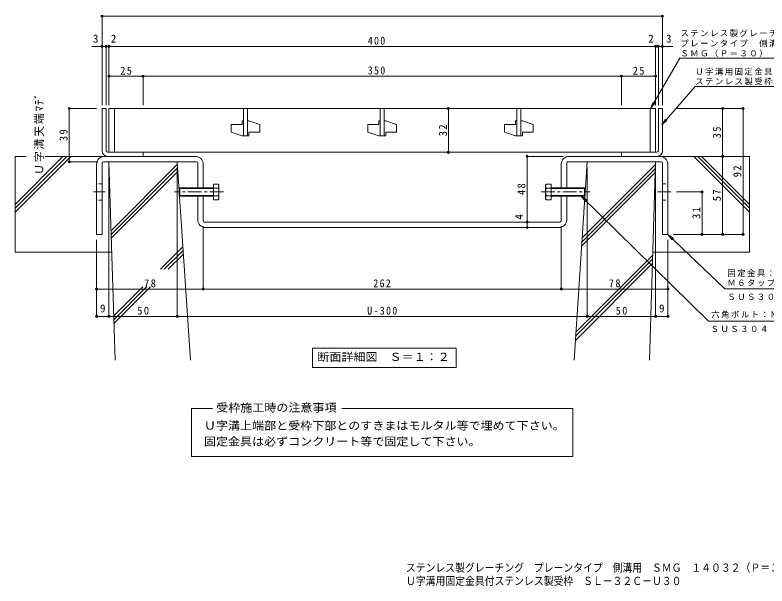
# Model space of a CAD drawing. Units: millimetres, scale not verified. Extents: x -377 to 450, y -387 to 310.
# Drawn here: x -377 to 173, y -387 to 30 of the extents above; entities that cross this region are included whole.
import ezdxf
from ezdxf.enums import TextEntityAlignment as Align

# ---------------------------------------------------------------- set-up
doc = ezdxf.new("R2010")
doc.units = ezdxf.units.MM
doc.header["$LTSCALE"] = 2
doc.header["$PDMODE"] = 32
doc.header["$PDSIZE"] = 1.6
doc.linetypes.add('CHAIN1', pattern=[8, 5, -1, 1, -1])
doc.linetypes.add('DASHED1', pattern=[1.8, 1.2, -0.6])
doc.layers.add('D-0', color=2, linetype='Continuous')
for name, color, linetype, lineweight in [('D-1', 2, 'Continuous', 9), ('D-2', 3, 'Continuous', 9), ('D-4', 7, 'Continuous', 9), ('D-5', 7, 'Continuous', 9), ('D-6', 6, 'Continuous', 9), ('D-8', 3, 'Continuous', 9), ('D-A', 2, 'Continuous', 9)]:
    doc.layers.add(name, color=color, linetype=linetype, lineweight=lineweight)
doc.styles.add('ＭＳ ゴシック', font='')
doc.styles.get('ＭＳ ゴシック').set_extended_font_data('MS Gothic')

msp = doc.modelspace()

# ---------------------------------------------------------------- linework, layer by layer
at = {"layer": 'D-1'}
for p, q in [((-313.714, -68.927), (-313.714, -37.927)), ((-310.714, -37.927), (-313.714, -37.927)), ((-310.714, -68.927), (-310.714, -37.927)), ((93.286, -68.927), (93.286, -37.927)), ((93.286, -37.927), (96.286, -37.927)), ((96.286, -68.927), (96.286, -37.927)), ((-309.714, -69.927), (-283.714, -69.927)), ((-283.714, -72.927), (-283.714, -69.927)), ((92.286, -69.927), (66.286, -69.927)), ((66.286, -72.927), (66.286, -69.927)), ((-309.714, -72.927), (-310.714, -72.927)), ((-283.714, -72.927), (-309.714, -72.927)), ((66.286, -72.927), (92.286, -72.927)), ((92.286, -72.927), (93.286, -72.927))]:
    msp.add_line(p, q, dxfattribs=at)
for centre, radius, start, end in [((-309.714, -68.927), 4, 180, 270), ((-309.714, -68.927), 1, 180, 270), ((92.286, -68.927), 1, 270, 0), ((92.286, -68.927), 4, 270, 0)]:
    msp.add_arc(centre, radius, start, end, dxfattribs=at)
at = {"layer": 'D-2'}
for p, q in [((91.286, -37.927), (-308.714, -37.927)), ((-304.714, -37.927), (-304.714, -69.927)), ((-210.214, -37.927), (-210.214, -57.927)), ((-207.214, -37.927), (-207.214, -57.927)), ((-110.214, -37.927), (-110.214, -57.927)), ((-107.214, -37.927), (-107.214, -57.927)), ((-10.214, -37.927), (-10.214, -57.927)), ((-7.214, -37.927), (-7.214, -57.927)), ((87.286, -37.927), (87.286, -69.927)), ((91.286, -37.927), (91.286, -69.927)), ((-211.214, -46.927), (-211.214, -49.677)), ((-210.214, -46.927), (-211.214, -46.927)), ((-206.214, -46.927), (-207.214, -46.927)), ((-206.214, -46.927), (-198.214, -49.677)), ((-111.214, -46.927), (-111.214, -49.677)), ((-110.214, -46.927), (-111.214, -46.927)), ((-106.214, -46.927), (-107.214, -46.927)), ((-106.214, -46.927), (-98.214, -49.677)), ((-11.214, -46.927), (-11.214, -49.677)), ((-10.214, -46.927), (-11.214, -46.927)), ((-6.214, -46.927), (-7.214, -46.927)), ((-6.214, -46.927), (1.786, -49.677)), ((-219.214, -49.677), (-219.214, -55.177)), ((-219.214, -49.677), (-211.214, -49.677)), ((-198.214, -49.677), (-198.214, -55.177)), ((-119.214, -49.677), (-119.214, -55.177)), ((-119.214, -49.677), (-111.214, -49.677)), ((-98.214, -49.677), (-98.214, -55.177)), ((-19.214, -49.677), (-19.214, -55.177)), ((-19.214, -49.677), (-11.214, -49.677)), ((1.786, -49.677), (1.786, -55.177)), ((-219.214, -55.177), (-211.214, -57.927)), ((-206.214, -57.927), (-211.214, -57.927)), ((-206.214, -55.177), (-206.214, -57.927)), ((-206.214, -55.177), (-198.214, -55.177)), ((-119.214, -55.177), (-111.214, -57.927)), ((-106.214, -57.927), (-111.214, -57.927)), ((-106.214, -55.177), (-106.214, -57.927)), ((-106.214, -55.177), (-98.214, -55.177)), ((-19.214, -55.177), (-11.214, -57.927)), ((-6.214, -57.927), (-11.214, -57.927)), ((-6.214, -55.177), (-6.214, -57.927)), ((-6.214, -55.177), (1.786, -55.177))]:
    msp.add_line(p, q, dxfattribs=at)
msp.add_lwpolyline([(-308.714, -37.927), (-308.714, -69.927), (91.286, -69.927)], dxfattribs=at)
at = {"layer": 'D-4'}
for p, q in [((-313.713, -35.336), (-313.713, 30.247)), ((-313.713, 29.647), (96.286, 29.647)), ((96.286, -35.336), (96.286, 30.247)), ((-309.714, 7.507), (-321.246, 7.507)), ((-310.714, -35.336), (-310.714, 8.107)), ((-308.714, 7.507), (-309.714, 7.507)), ((-308.714, -35.336), (-308.714, 8.107)), ((-308.714, 7.507), (91.286, 7.507)), ((91.286, -35.336), (91.286, 8.107)), ((91.286, 7.507), (92.286, 7.507)), ((92.286, 7.507), (103.818, 7.507)), ((93.286, -35.336), (93.286, 8.107)), ((-283.714, -14.243), (-308.714, -14.243)), ((-283.714, -35.336), (-283.714, -13.643)), ((-283.714, -14.243), (66.286, -14.243)), ((66.286, -35.336), (66.286, -13.643)), ((66.286, -14.243), (91.286, -14.243)), ((-338.314, -37.927), (-317.713, -37.927)), ((-337.714, -37.927), (-337.714, -76.927)), ((-60.328, -69.927), (-60.328, -37.927)), ((155.886, -37.927), (106.539, -37.927)), ((140.286, -37.927), (140.286, -72.927)), ((155.286, -129.927), (155.286, -37.927)), ((-338.314, -76.927), (-316.714, -76.927)), ((-3.314, -72.927), (23.886, -72.927)), ((140.286, -72.927), (140.286, -129.927)), ((-308.714, -190.527), (-308.714, -80.927)), ((-258.714, -190.527), (-258.714, -80.927)), ((41.286, -190.527), (41.286, -80.927)), ((91.286, -190.527), (91.286, -80.927)), ((125.886, -98.927), (106.539, -98.927)), ((125.286, -129.927), (125.286, -98.927)), ((-239.714, -170.527), (-239.714, -123.927)), ((22.287, -170.527), (22.287, -123.927)), ((155.886, -129.927), (104.286, -129.927)), ((-317.714, -190.527), (-317.714, -133.927)), ((100.286, -190.527), (100.286, -133.927)), ((-317.714, -169.927), (-239.714, -169.927)), ((-239.714, -169.927), (22.287, -169.927)), ((22.287, -169.927), (100.286, -169.927)), ((-308.714, -189.927), (-317.714, -189.927)), ((-308.714, -189.927), (-258.714, -189.927)), ((-258.714, -189.927), (41.286, -189.927)), ((41.286, -189.927), (91.286, -189.927)), ((100.286, -189.927), (91.286, -189.927))]:
    msp.add_line(p, q, dxfattribs=at)
msp.add_lwpolyline([(-2.714, -124.927), (-2.714, -120.927), (-2.714, -72.927)], dxfattribs=at)
for p in [(-313.713, 29.647), (96.286, 29.647), (-313.713, 7.507), (-310.714, 7.507), (-308.714, 7.507), (91.286, 7.507), (93.286, 7.507), (96.286, 7.507), (-308.714, -14.243), (-283.714, -14.243), (66.286, -14.243), (91.286, -14.243), (-337.714, -37.927), (-60.328, -37.927), (140.286, -37.927), (155.286, -37.927), (-60.328, -69.927), (-337.714, -76.927), (-2.714, -72.927), (140.286, -72.927), (125.286, -98.927), (-2.714, -120.927), (-2.714, -124.927), (125.286, -129.927), (140.286, -129.927), (155.286, -129.927), (-317.714, -169.927), (-239.714, -169.927), (22.287, -169.927), (100.286, -169.927), (-317.714, -189.927), (-308.714, -189.927), (-258.714, -189.927), (41.286, -189.927), (91.286, -189.927), (100.286, -189.927)]:
    msp.add_point(p, dxfattribs=at)
at = {"layer": 'D-5'}
for p, q in [((87.626, -37.927), (108.911, -1.059)), ((108.911, -1.059), (190.391, -1.059)), ((120.242, -21.776), (95.778, -49.884)), ((120.242, -21.776), (245.529, -21.776)), ((87.626, -37.927), (89.539, -33.307)), ((87.626, -37.927), (90.67, -33.96)), ((95.778, -49.884), (98.54, -45.717)), ((95.778, -49.884), (99.524, -46.574)), ((36.91, -101.927), (39.993, -105.863)), ((100.286, -129.927), (103.422, -133.821)), ((219.754, -169.669), (141.938, -169.669)), ((-159.784, -213.237), (-54.584, -213.237)), ((-159.784, -213.237), (-159.784, -227.237)), ((-54.584, -213.237), (-54.584, -227.237)), ((-159.784, -227.237), (-54.584, -227.237)), ((-248.172, -257.379), (-232.955, -257.379)), ((-248.172, -292.301), (-248.172, -257.379)), ((-138.242, -257.379), (30.744, -257.379)), ((30.744, -257.379), (30.744, -292.301)), ((30.744, -292.301), (-248.172, -292.301))]:
    msp.add_line(p, q, dxfattribs=at)
for points in [[(209.867, -193.281), (130.096, -193.281), (36.91, -101.927), (40.906, -104.931)], [(141.938, -169.669), (100.286, -129.927), (104.323, -132.877)]]:
    msp.add_lwpolyline(points, dxfattribs=at)
at = {"layer": 'D-6'}
for p, q in [((-377.394, -72.927), (-377.394, -142.927)), ((-377.394, -107.985), (-342.336, -72.927)), ((-377.394, -113.642), (-336.679, -72.927)), ((-377.394, -110.813), (-339.508, -72.927)), ((-369.22, -72.927), (-377.394, -72.927)), ((-309.714, -72.927), (-355.623, -72.927)), ((-308.714, -76.927), (-258.714, -76.927)), ((-308.714, -76.927), (-304.182, -221.927)), ((-249.047, -221.927), (-258.714, -76.927)), ((31.62, -221.927), (41.286, -76.927)), ((91.286, -76.927), (41.286, -76.927)), ((91.286, -76.927), (86.755, -221.927)), ((159.966, -113.641), (119.252, -72.927)), ((159.966, -110.813), (122.08, -72.927)), ((159.966, -107.984), (124.909, -72.927)), ((-307.141, -127.255), (-258.595, -78.709)), ((-307.055, -129.997), (-258.418, -81.36)), ((37.377, -135.565), (91.134, -81.809)), ((37.579, -132.535), (91.225, -78.889)), ((-306.97, -132.74), (-258.241, -84.012)), ((37.175, -138.596), (91.043, -84.728)), ((-306.651, -142.927), (-377.394, -142.927)), ((-271.069, -155.476), (-254.577, -138.984)), ((-268.241, -155.476), (-254.4, -141.635)), ((89.224, -142.927), (159.966, -142.927)), ((-265.412, -155.476), (-254.223, -144.287)), ((32.785, -204.451), (89.06, -148.176)), ((32.987, -201.42), (89.151, -145.256)), ((32.583, -207.481), (88.969, -151.095)), ((-305.193, -189.6), (-283.977, -168.384)), ((-305.107, -192.342), (-281.148, -168.384)), ((-305.021, -195.085), (-278.32, -168.384))]:
    msp.add_line(p, q, dxfattribs=at)
msp.add_lwpolyline([(92.286, -72.927), (159.966, -72.927), (159.966, -142.927)], dxfattribs=at)
at = {"layer": 'D-8'}
for p, q in [((-244.714, -76.927), (-312.714, -76.927)), ((-245.314, -72.927), (-312.114, -72.927)), ((27.286, -76.927), (95.286, -76.927)), ((27.886, -72.927), (94.686, -72.927)), ((-317.714, -78.527), (-317.714, -129.927)), ((-313.714, -77.927), (-313.714, -129.927)), ((-243.714, -95.927), (-243.714, -77.927)), ((-239.714, -95.927), (-239.714, -78.527)), ((22.286, -95.927), (22.286, -78.527)), ((26.286, -95.927), (26.286, -77.927)), ((96.286, -77.927), (96.286, -129.927)), ((100.286, -78.527), (100.286, -129.927)), ((-243.714, -119.327), (-243.714, -101.927)), ((-239.714, -119.927), (-239.714, -101.927)), ((22.287, -119.927), (22.286, -101.927)), ((26.287, -119.327), (26.286, -101.927)), ((-238.714, -120.927), (21.287, -120.927)), ((20.687, -124.927), (-238.114, -124.927)), ((-317.714, -129.927), (-313.714, -129.927)), ((96.286, -129.927), (100.286, -129.927))]:
    msp.add_line(p, q, dxfattribs=at)
at = {"layer": 'D-8', "linetype": 'DASHED1'}
for p, q in [((-313.714, -92.927), (-317.714, -92.927)), ((96.286, -92.927), (100.286, -92.927)), ((-239.714, -95.927), (-243.714, -95.927)), ((22.286, -95.927), (26.286, -95.927)), ((-239.714, -101.927), (-243.714, -101.927)), ((22.286, -101.927), (26.286, -101.927)), ((-313.714, -104.927), (-317.714, -104.927)), ((96.286, -104.927), (100.286, -104.927))]:
    msp.add_line(p, q, dxfattribs=at)
at = {"layer": 'D-8', "linetype": 'CHAIN1'}
for p, q in [((-311.565, -98.927), (-319.966, -98.927)), ((92.706, -98.927), (102.539, -98.927))]:
    msp.add_line(p, q, dxfattribs=at)
at = {"layer": 'D-8'}
for centre, radius, start, end in [((-312.114, -78.527), 5.6, 90, 180), ((-312.714, -77.927), 1, 90, 180), ((-245.314, -78.527), 5.6, 359.99998, 89.99998), ((-244.714, -77.927), 1, 0, 90), ((27.886, -78.527), 5.6, 90.00008, 180.00008), ((27.286, -77.927), 1, 90.00008, 180.00008), ((94.686, -78.527), 5.6, 0.00008, 90.00008), ((95.286, -77.927), 1, 0.00008, 90.00008), ((-238.114, -119.327), 5.6, 180, 270), ((-238.714, -119.927), 1, 180, 270), ((20.687, -119.327), 5.6, 270, 0.00008), ((21.287, -119.927), 1, 270, 0.00008)]:
    msp.add_arc(centre, radius, start, end, dxfattribs=at)
at = {"layer": 'D-A'}
for p, q in [((-232.247, -93.154), (-232.247, -104.701)), ((-228.694, -93.154), (-232.247, -93.154)), ((-228.694, -93.154), (-228.247, -93.927)), ((11.266, -93.153), (10.82, -93.927)), ((11.266, -93.153), (14.82, -93.153)), ((14.82, -93.153), (14.82, -104.7)), ((-257.247, -96.469), (-256.705, -95.927)), ((-257.247, -101.386), (-257.247, -96.469)), ((-232.247, -96.469), (-257.247, -96.469)), ((-256.705, -95.927), (-256.705, -101.927)), ((-232.247, -95.927), (-256.705, -95.927)), ((-228.694, -96.04), (-232.247, -96.04)), ((-228.247, -103.927), (-228.247, -93.927)), ((10.82, -103.927), (10.82, -93.927)), ((11.266, -96.04), (14.82, -96.04)), ((14.82, -95.927), (39.278, -95.927)), ((14.82, -96.468), (39.82, -96.468)), ((39.278, -95.927), (39.278, -101.927)), ((39.82, -96.468), (39.278, -95.927)), ((39.82, -101.385), (39.82, -96.468)), ((-257.247, -101.386), (-256.705, -101.927)), ((-232.247, -101.386), (-257.247, -101.386)), ((-232.247, -101.927), (-256.705, -101.927)), ((-228.694, -101.814), (-232.247, -101.814)), ((-228.247, -103.927), (-228.694, -104.701)), ((10.82, -103.927), (11.266, -104.7)), ((11.266, -101.814), (14.82, -101.814)), ((14.82, -101.385), (39.82, -101.385)), ((14.82, -101.927), (39.278, -101.927)), ((39.82, -101.385), (39.278, -101.927)), ((-228.694, -104.701), (-232.247, -104.701)), ((11.266, -104.7), (14.82, -104.7))]:
    msp.add_line(p, q, dxfattribs=at)
at = {"layer": 'D-A', "linetype": 'CHAIN1'}
for p, q in [((-224.886, -98.927), (-260.78, -98.927)), ((7.459, -98.927), (43.353, -98.927))]:
    msp.add_line(p, q, dxfattribs=at)
at = {"layer": 'D-A'}
for centre, radius, start, end in [((-231.645, -94.858), 3.408, 4.38434, 30.00008), ((14.217, -94.857), 3.408, 150, 175.61575), ((-231.093, -94.507), 2.848, 327.42453, 358.19139), ((-237.8, -98.927), 9.553, 342.41212, 17.58804), ((13.666, -94.507), 2.848, 181.80869, 212.57555), ((20.373, -98.927), 9.553, 162.41203, 197.58795), ((-231.645, -102.997), 3.408, 330.00009, 355.61583), ((-231.093, -103.347), 2.848, 1.80878, 32.57564), ((14.217, -102.997), 3.408, 184.38426, 210), ((13.666, -103.347), 2.848, 147.42445, 178.19131)]:
    msp.add_arc(centre, radius, start, end, dxfattribs=at)

# ---------------------------------------------------------------- texts
at = {"layer": 'D-0', "style": 'ＭＳ ゴシック', "width": 0.9}
msp.add_text('Ｕ字溝用固定金具付ステンレス製受枠\u3000ＳＬ－３２Ｃ－Ｕ３０', height=5.865, dxfattribs=at).set_placement((-91.381, -388.097), align=Align.BOTTOM_LEFT)
at = {"layer": 'D-4', "color": 2, "style": 'ＭＳ ゴシック'}
for s, p in [('3', (-320.374, 8.507)), ('2', (-307.345, 8.507)), ('2', (85.918, 8.507)), ('3', (98.946, 8.507)), ('9', (-315.214, -188.727)), ('9', (93.786, -188.727))]:
    msp.add_text(s, height=5.865, dxfattribs=at).set_placement(p, align=Align.BOTTOM_LEFT)
msp.add_text('4', height=5.865, rotation=90, dxfattribs=at).set_placement((-3.914, -119.154), align=Align.BOTTOM_LEFT)
at = {"layer": 'D-4', "color": 2, "char_height": 5.865, "attachment_point": 7, "style": 'ＭＳ ゴシック'}
for s, insert in [('\\T1.27;\\W0.9;400', (-119.278, 8.701)), ('\\T1.27;\\W0.95;25', (-300.464, -13.243)), ('\\T1.27;\\W0.9;350', (-119.278, -13.059)), ('\\T1.27;\\W0.95;25', (74.536, -13.243)), ('\\T1.27;\\W0.95;78', (-282.964, -168.727)), ('\\T1.27;\\W0.9;262', (-115.214, -168.727)), ('\\T1.27;\\W0.95;78', (57.036, -168.727)), ('\\T1.27;\\W0.95;50', (-287.964, -188.727)), ('\\T1.28;\\W0.9;U-300', (-119.714, -188.727)), ('\\T1.27;\\W0.95;50', (62.036, -188.727))]:
    msp.add_mtext(s, dxfattribs=dict(at, insert=insert))
at = {"layer": 'D-4', "color": 2, "char_height": 5.865, "attachment_point": 7, "rotation": 90, "style": 'ＭＳ ゴシック'}
for s, insert in [('\\T1.16;Ｕ字溝天端ﾏﾃﾞ', (-356.095, -86.427)), ('\\T1.27;\\W0.95;39', (-338.914, -61.677)), ('\\T1.27;\\W0.95;32', (-61.328, -58.177)), ('\\T1.27;\\W0.95;35', (139.086, -59.677)), ('\\T1.27;\\W0.95;92', (154.086, -88.177)), ('\\T1.27;\\W0.95;48', (-3.914, -101.177)), ('\\T1.27;\\W0.95;57', (139.086, -105.677)), ('\\T1.27;\\W0.95;31', (124.086, -118.677))]:
    msp.add_mtext(s, dxfattribs=dict(at, insert=insert))
at = {"layer": 'D-5', "color": 2, "style": 'ＭＳ ゴシック'}
for s, width, p in [('断面詳細図\u3000Ｓ＝１：２', 1.1, (-156.184, -224.237)), ('受枠施工時の注意事項', 1.1, (-230.178, -261.348)), ('Ｕ字溝上端部と受枠下部とのすきまはモルタル等で埋めて下さい。', 1.1, (-239.178, -274.488)), ('固定金具は必ずコンクリート等で固定して下さい。', 1.1, (-239.178, -286.149)), ('ステンレス製グレーチング\u3000プレーンタイプ\u3000側溝用\u3000ＳＭＧ\u3000１４０３２（Ｐ＝３０）', 0.9, (-91.381, -378.405))]:
    msp.add_text(s, height=5.865, dxfattribs=dict(at, width=width)).set_placement(p, align=Align.BOTTOM_LEFT)
at = {"layer": 'D-5', "char_height": 4.399, "attachment_point": 7, "style": 'ＭＳ ゴシック'}
for s, insert in [('\\T1.17;ステンレス製グレーチング', (109.393, 14.466)), ('\\T1.17;プレーンタイプ\u3000側溝用', (109.393, 6.973)), ('\\T1.17;ＳＭＧ（Ｐ＝３０）', (109.393, -0.355)), ('\\T1.17;Ｕ字溝用固定金具付', (120.247, -13.674)), ('\\T1.17;ステンレス製受枠ＳＬ－３２Ｃ－Ｕ３０', (120.247, -20.824)), ('\\T1.17;固定金具：ＦＢ４×３２', (143.754, -161.003)), ('\\T1.17;Ｍ６タップ加工付', (143.754, -168.003)), ('\\T1.17;ＳＵＳ３０４', (143.754, -177.89)), ('\\T1.17;六角ボルト：Ｍ６×２５', (132.045, -191.281)), ('\\T1.17;ＳＵＳ３０４', (131.524, -201.413))]:
    msp.add_mtext(s, dxfattribs=dict(at, insert=insert))

doc.saveas('drawing.dxf')
